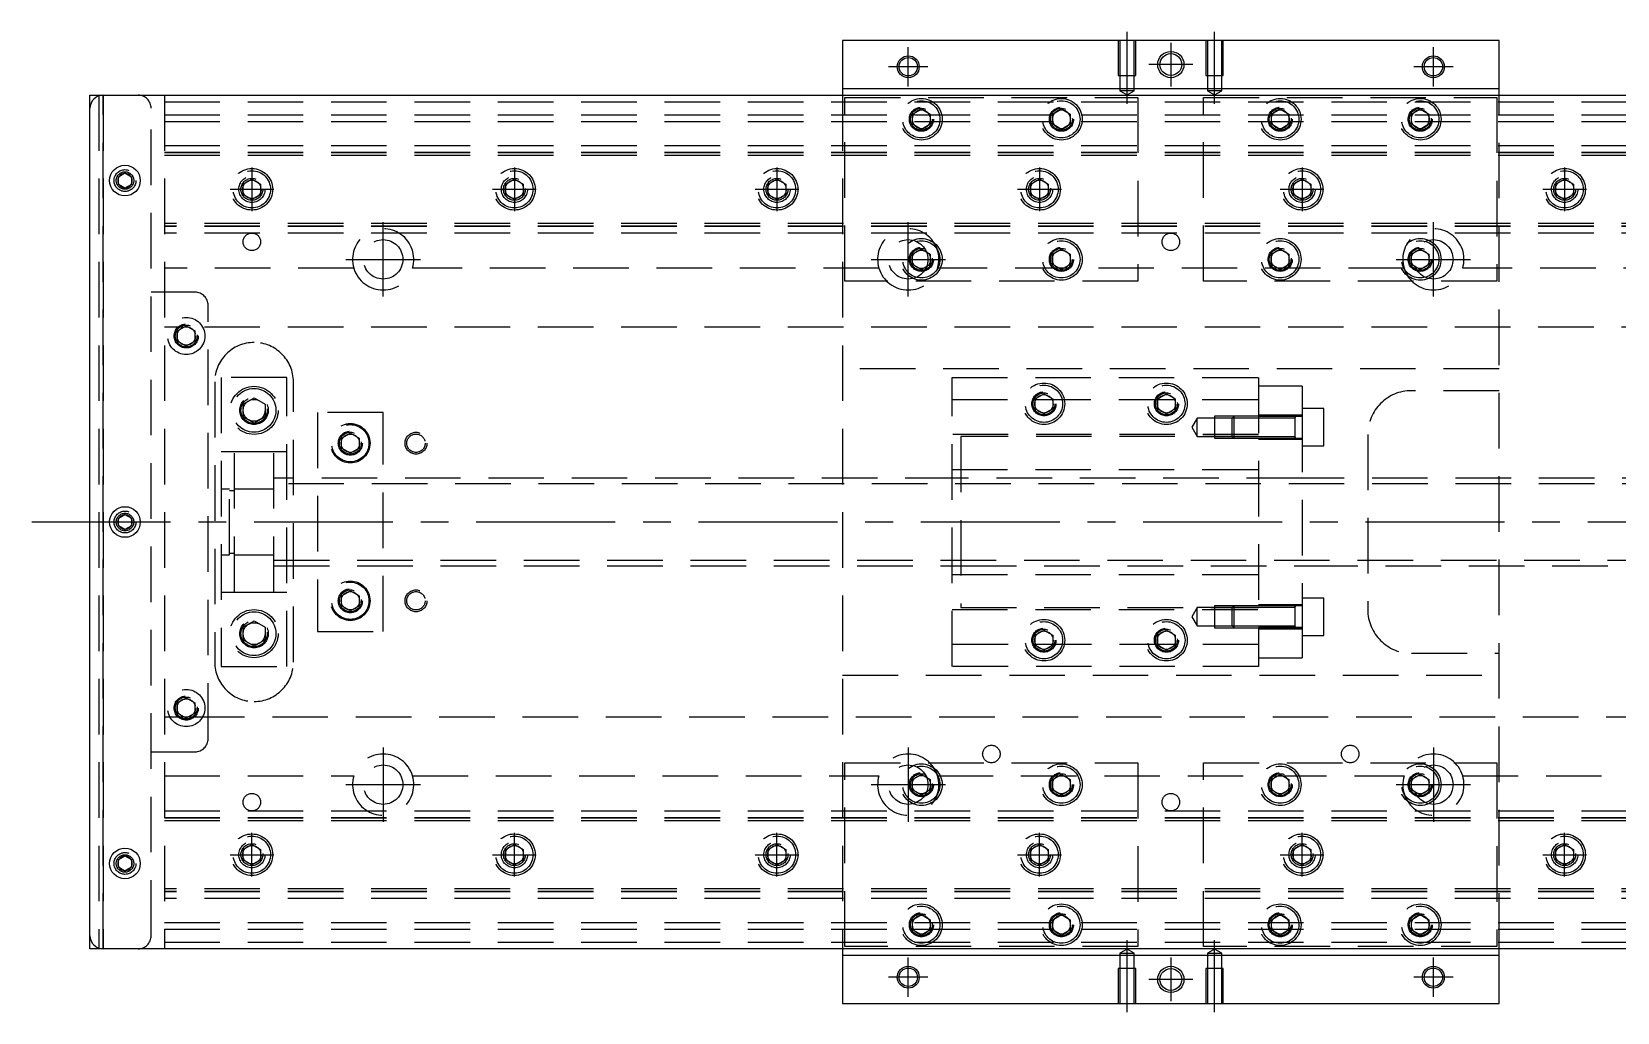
# Model space of a CAD drawing. Extents: x -13 to 690, y -296 to 112.
# Drawn here: x -13.3 to 349, y -112 to 112 of the extents above; entities that cross this region are included whole.
import ezdxf

# ---------------------------------------------------------------- set-up
doc = ezdxf.new("R2010")
doc.units = 0
doc.linetypes.add('CENTER', pattern=[50.8, 31.75, -6.35, 6.35, -6.35])
doc.linetypes.add('DASHED', pattern=[19.05, 12.7, -6.35])
doc.layers.get('0').update_dxf_attribs({"linetype": 'CONTINUOUS'})
doc.layers.add('CENTER', color=1, linetype='CENTER')

msp = doc.modelspace()

# ---------------------------------------------------------------- linework, layer by layer
at = {"color": 7, "linetype": 'CONTINUOUS'}
for p, q in [((322, 110), (172, 110)), ((172, 110), (172, 99)), ((322, 99), (322, 110)), ((172, 99), (322, 99)), ((172, 99), (172, 97.5)), ((322, 97.5), (322, 99)), ((0, 94.5), (0, 97.5)), ((0, 97.5), (3, 97.5)), ((0, -94.5), (0, 94.5)), ((3, 97.5), (491, 97.5)), ((6.5, 78.866026), (8, 79.73205)), ((8, 79.73205), (9.5, 78.866026)), ((6.5, 77.133974), (6.5, 78.866026)), ((8, 76.26795), (6.5, 77.133974)), ((9.5, 77.133974), (8, 76.26795)), ((9.5, 78.866026), (9.5, 77.133974)), ((6.5, 0.866026), (8, 1.73205)), ((6.5, -0.866026), (6.5, 0.866026)), ((8, 1.73205), (9.5, 0.866026)), ((9.5, 0.866026), (9.5, -0.866026)), ((8, -1.73205), (6.5, -0.866026)), ((9.5, -0.866026), (8, -1.73205)), ((6.5, -77.133974), (8, -76.26795)), ((6.5, -78.866026), (6.5, -77.133974)), ((8, -79.73205), (6.5, -78.866026)), ((8, -76.26795), (9.5, -77.133974)), ((9.5, -78.866026), (8, -79.73205)), ((9.5, -77.133974), (9.5, -78.866026)), ((0, -97.5), (0, -94.5)), ((3, -97.5), (0, -97.5)), ((491, -97.5), (3, -97.5)), ((172, -97.5), (172, -99)), ((322, -99), (322, -97.5)), ((322, -99), (172, -99)), ((172, -99), (172, -110)), ((322, -110), (322, -99)), ((172, -110), (322, -110))]:
    msp.add_line(p, q, dxfattribs=at)
at = {"color": 3, "linetype": 'DASHED'}
for p, q in [((235.000006, 110), (235.000006, 102)), ((235.35, 110), (235.35, 102)), ((238.65, 102), (238.65, 110)), ((238.999994, 102), (238.999994, 110)), ((255.000006, 110), (255.000006, 102)), ((255.35, 110), (255.35, 102)), ((258.65, 102), (258.65, 110)), ((258.999994, 102), (258.999994, 110)), ((235.000006, 102), (238.999994, 102)), ((235.35, 102), (235.35, 98.5)), ((238.65, 98.5), (238.65, 102)), ((255.000006, 102), (258.999994, 102)), ((255.35, 102), (255.35, 98.5)), ((258.65, 98.5), (258.65, 102)), ((238.65, 98.5), (235.35, 98.5)), ((235.35, 98.5), (237, 97.547372)), ((237, 97.547372), (238.65, 98.5)), ((258.65, 98.5), (255.35, 98.5)), ((255.35, 98.5), (257, 97.547372)), ((257, 97.547372), (258.65, 98.5)), ((2, 97.5), (2, -97.5)), ((3, 97.5), (3, -97.5)), ((3, -97.5), (3, 97.5)), ((3, -97.5), (3, 97.5)), ((3, 97.5), (3, -97.5)), ((14, -94.5), (14, 94.5)), ((17, 97.5), (17, -97.5)), ((17, 96), (477, 96)), ((172, 97.5), (172, -97.5)), ((172.5, 97), (239.5, 97)), ((172.5, 55), (172.5, 97)), ((188, 93.1547), (190, 94.309402)), ((190, 94.309402), (192, 93.1547)), ((220, 93.1547), (222, 94.309402)), ((222, 94.309402), (224, 93.1547)), ((239.5, 97), (239.5, 55)), ((254.5, 55), (254.5, 97)), ((254.5, 97), (321.5, 97)), ((270, 93.1547), (272, 94.309402)), ((272, 94.309402), (274, 93.1547)), ((302, 93.1547), (304, 94.309402)), ((304, 94.309402), (306, 93.1547)), ((321.5, 97), (321.5, 55)), ((322, -97.5), (322, 97.5)), ((17, 93), (477, 93)), ((17, 91.5), (477, 91.5)), ((187.5, 92), (187.512884, 92.253488)), ((188, 90.8453), (188, 93.1547)), ((190, 89.690598), (188, 90.8453)), ((192, 90.8453), (190, 89.690598)), ((192, 93.1547), (192, 90.8453)), ((220, 90.8453), (220, 93.1547)), ((222, 89.690598), (220, 90.8453)), ((224, 90.8453), (222, 89.690598)), ((224, 93.1547), (224, 90.8453)), ((224.483582, 92.286038), (224.5, 92)), ((270, 90.8453), (270, 93.1547)), ((272, 89.690598), (270, 90.8453)), ((274, 90.8453), (272, 89.690598)), ((274, 93.1547), (274, 90.8453)), ((274.483582, 92.286038), (274.5, 92)), ((302, 90.8453), (302, 93.1547)), ((304, 89.690598), (302, 90.8453)), ((306, 90.8453), (304, 89.690598)), ((306, 93.1547), (306, 90.8453)), ((306.483582, 92.286038), (306.5, 92)), ((17, 86), (477, 86)), ((17, 84.460392), (477, 84.460392)), ((17, 84.403994), (477, 84.403994)), ((17, 83.8), (477, 83.8)), ((6, 78), (6.023172, 78.30356)), ((34.5, 76), (34.534018, 76.411016)), ((35, 77.1547), (37, 78.309402)), ((35, 74.8453), (35, 77.1547)), ((37, 78.309402), (39, 77.1547)), ((39, 77.1547), (39, 74.8453)), ((95, 77.1547), (97, 78.309402)), ((95, 74.8453), (95, 77.1547)), ((97, 78.309402), (99, 77.1547)), ((99, 77.1547), (99, 74.8453)), ((99.483582, 76.286038), (99.5, 76)), ((154.5, 76), (154.534018, 76.411016)), ((155, 77.1547), (157, 78.309402)), ((155, 74.8453), (155, 77.1547)), ((157, 78.309402), (159, 77.1547)), ((159, 77.1547), (159, 74.8453)), ((215, 77.1547), (217, 78.309402)), ((215, 74.8453), (215, 77.1547)), ((217, 78.309402), (219, 77.1547)), ((219, 77.1547), (219, 74.8453)), ((219.483582, 76.286038), (219.5, 76)), ((275, 77.1547), (277, 78.309402)), ((275, 74.8453), (275, 77.1547)), ((277, 78.309402), (279, 77.1547)), ((279, 77.1547), (279, 74.8453)), ((279.483582, 76.286038), (279.5, 76)), ((334.5, 76), (334.534018, 76.411016)), ((335, 77.1547), (337, 78.309402)), ((335, 74.8453), (335, 77.1547)), ((337, 78.309402), (339, 77.1547)), ((339, 77.1547), (339, 74.8453)), ((37, 73.690598), (35, 74.8453)), ((39, 74.8453), (37, 73.690598)), ((97, 73.690598), (95, 74.8453)), ((99, 74.8453), (97, 73.690598)), ((157, 73.690598), (155, 74.8453)), ((159, 74.8453), (157, 73.690598)), ((217, 73.690598), (215, 74.8453)), ((219, 74.8453), (217, 73.690598)), ((277, 73.690598), (275, 74.8453)), ((279, 74.8453), (277, 73.690598)), ((337, 73.690598), (335, 74.8453)), ((339, 74.8453), (337, 73.690598)), ((477, 68.2), (17, 68.2)), ((477, 67.596006), (17, 67.596006)), ((477, 67.539608), (17, 67.539608)), ((477, 66), (17, 66)), ((188, 61.1547), (190, 62.309402)), ((190, 62.309402), (192, 61.1547)), ((220, 61.1547), (222, 62.309402)), ((222, 62.309402), (224, 61.1547)), ((270, 61.1547), (272, 62.309402)), ((272, 62.309402), (274, 61.1547)), ((302, 61.1547), (304, 62.309402)), ((304, 62.309402), (306, 61.1547)), ((60.291796, 58), (17, 58)), ((180.291796, 58), (73.708204, 58)), ((188, 58.8453), (188, 61.1547)), ((190, 57.690598), (188, 58.8453)), ((192, 58.8453), (190, 57.690598)), ((192, 61.1547), (192, 58.8453)), ((192.483582, 60.286038), (192.5, 60)), ((300.291796, 58), (193.708204, 58)), ((219.5, 60), (219.518502, 60.303588)), ((220, 58.8453), (220, 61.1547)), ((222, 57.690598), (220, 58.8453)), ((224, 58.8453), (222, 57.690598)), ((224, 61.1547), (224, 58.8453)), ((270, 58.8453), (270, 61.1547)), ((272, 57.690598), (270, 58.8453)), ((274, 58.8453), (272, 57.690598)), ((274, 61.1547), (274, 58.8453)), ((274.483582, 60.286038), (274.5, 60)), ((301.5, 60), (301.512884, 60.253488)), ((302, 58.8453), (302, 61.1547)), ((304, 57.690598), (302, 58.8453)), ((306, 58.8453), (304, 57.690598)), ((306, 61.1547), (306, 58.8453)), ((420.291796, 58), (313.708204, 58)), ((239.5, 55), (172.5, 55)), ((321.5, 55), (254.5, 55)), ((24, 52.5), (14, 52.5)), ((27, -49.5), (27, 49.5)), ((21.359688, 44.5), (17, 44.5)), ((20, 43.6547), (22, 44.809402)), ((20, 41.3453), (20, 43.6547)), ((22, 44.809402), (24, 43.6547)), ((477, 44.5), (22.640312, 44.5)), ((24, 43.6547), (24, 41.3453)), ((22, 40.190598), (20, 41.3453)), ((24, 41.3453), (22, 40.190598)), ((24.483582, 42.786038), (24.5, 42.5)), ((45, 33), (30, 33)), ((30, 33), (30, -33)), ((45, -33), (45, 33)), ((322, 35), (172, 35)), ((197, 33), (267, 33)), ((197, -33), (197, 33)), ((267, 33), (267, -33)), ((28.5, 32), (28.5, -32)), ((46.5, -32), (46.5, 32)), ((216, 28.1547), (218, 29.309402)), ((218, 29.309402), (220, 28.1547)), ((244, 28.1547), (246, 29.309402)), ((246, 29.309402), (248, 28.1547)), ((277, 31), (267, 31)), ((277, 31), (277, 24.098756)), ((322, 30), (302, 30)), ((35, 26.943376), (37.5, 28.386752)), ((35, 24.056624), (35, 26.943376)), ((37.5, 28.386752), (40, 26.943376)), ((40, 26.943376), (40, 24.056624)), ((40.477798, 25.864306), (40.5, 25.5)), ((197, 28), (267, 28)), ((215.5, 27), (215.518502, 27.303588)), ((216, 25.8453), (216, 28.1547)), ((218, 24.690598), (216, 25.8453)), ((220, 25.8453), (218, 24.690598)), ((220, 28.1547), (220, 25.8453)), ((244, 25.8453), (244, 28.1547)), ((246, 24.690598), (244, 25.8453)), ((248, 25.8453), (246, 24.690598)), ((248, 28.1547), (248, 25.8453)), ((248.483582, 27.286038), (248.5, 27)), ((282, 25.900636), (277, 25.900636)), ((282, 17.400636), (282, 25.900636)), ((37.5, 22.613248), (35, 24.056624)), ((40, 24.056624), (37.5, 22.613248)), ((52, 25), (52, -25)), ((67, 25), (52, 25)), ((67, -25), (67, 25)), ((253, 23.750636), (251.787564, 21.650636)), ((253, 19.550636), (253, 23.750636)), ((257, 23.750636), (253, 23.750636)), ((257, 24.15063), (257, 19.15064)), ((261.39998, 24.15063), (257, 24.15063)), ((260.99998, 23.750636), (257, 23.750636)), ((261.4, 24.150636), (261, 23.750636)), ((261, 19.550636), (261, 23.750636)), ((267, 23.750636), (261, 23.750636)), ((267, 23.750636), (261, 23.750636)), ((261.4, 24.150636), (261.4, 19.150636)), ((267, 24.150636), (261.4, 24.150636)), ((267, 24.15063), (261.4, 24.15063)), ((277, 24.400636), (267, 24.400636)), ((277, 24.098756), (267, 24.098756)), ((275.405, 24.150636), (267.00002, 24.150636)), ((275.4, 23.750636), (267.00002, 23.750636)), ((277, 24.150636), (275.395, 24.150636)), ((275.4, 19.15063), (275.4, 24.15064)), ((275.4, 19.15063), (275.4, 24.15064)), ((275.4, 23.893236), (275.4, 24.150636)), ((275.4, 24.150636), (275.4, 23.893186)), ((277, 24.098756), (277, -24.098756)), ((57.5, 19.1547), (59.5, 20.309402)), ((57.5, 16.8453), (57.5, 19.1547)), ((59.5, 20.309402), (61.5, 19.1547)), ((61.5, 19.1547), (61.5, 16.8453)), ((61.983582, 18.286038), (62, 18)), ((267, 20), (197, 20)), ((199, 19.5), (199, -19.5)), ((267, 19.5), (199, 19.5)), ((251.787564, 21.650636), (253, 19.550636)), ((253, 19.550636), (257, 19.550636)), ((257, 19.550636), (260.99998, 19.550636)), ((257, 19.15064), (261.39998, 19.15064)), ((261, 19.550636), (267, 19.550636)), ((261, 19.550636), (261.4, 19.150636)), ((261, 19.550636), (267, 19.550636)), ((261.4, 19.15064), (267, 19.15064)), ((261.4, 19.150636), (267, 19.150636)), ((267, 18.900636), (277, 18.900636)), ((267.00002, 19.550636), (275.4, 19.550636)), ((267.00002, 19.150636), (275.405, 19.150636)), ((275.395, 19.150636), (277, 19.150636)), ((275.4, 19.408102), (275.4, 19.150636)), ((275.4, 19.150636), (275.4, 19.408084)), ((292, 20), (292, -20)), ((33, 16), (30, 16)), ((33, -16), (33, 16)), ((42, 16), (33, 16)), ((42, 16), (33, 16)), ((42, -16), (42, 16)), ((45, 16), (42, 16)), ((59.5, 15.690598), (57.5, 16.8453)), ((61.5, 16.8453), (59.5, 15.690598)), ((277, 17.400636), (282, 17.400636)), ((197, 12), (267, 12)), ((31.85, 7.5), (30, 7.5)), ((31.85, -7.5), (31.85, 7.5)), ((42, 7.5), (33, 7.5)), ((42, 7.5), (33, 7.5)), ((198.99998, 10), (42, 10)), ((420, 8.75), (42, 8.75)), ((277, 10), (199, 10)), ((277, 10), (199, 10)), ((277, 9.999994), (199, 9.999994)), ((419.995, 10.000006), (277.00002, 10)), ((33, 7.15), (31.85, 7.15)), ((9.973226, 0.326156), (10, 0)), ((31.85, -7.15), (33, -7.15)), ((30, -7.5), (31.85, -7.5)), ((33, -7.5), (42, -7.5)), ((33, -7.5), (42, -7.5)), ((42, -8.75), (420, -8.75)), ((42, -10), (198.99998, -10)), ((199, -9.999994), (277, -9.999994)), ((199, -10), (277, -10)), ((199, -10), (277, -10)), ((277.00002, -10), (420.005, -10)), ((197, -12), (267, -12)), ((30, -16), (33, -16)), ((33, -16), (42, -16)), ((33, -16), (42, -16)), ((42, -16), (45, -16)), ((57.5, -16.8453), (59.5, -15.690598)), ((57.5, -19.1547), (57.5, -16.8453)), ((59.5, -15.690598), (61.5, -16.8453)), ((61.5, -16.8453), (61.5, -19.1547)), ((61.983582, -17.713962), (62, -18)), ((282, -17.400636), (277, -17.400636)), ((282, -25.900636), (282, -17.400636)), ((59.5, -20.309402), (57.5, -19.1547)), ((61.5, -19.1547), (59.5, -20.309402)), ((197, -20), (267, -20)), ((199, -19.5), (267, -19.5)), ((253, -19.550636), (251.787564, -21.650636)), ((251.787564, -21.650636), (253, -23.750636)), ((253, -23.750636), (253, -19.550636)), ((257, -19.550636), (253, -19.550636)), ((257, -19.15064), (257, -24.15063)), ((261.39998, -19.15064), (257, -19.15064)), ((260.99998, -19.550636), (257, -19.550636)), ((261.4, -19.150636), (261, -19.550636)), ((261, -23.750636), (261, -19.550636)), ((267, -19.550636), (261, -19.550636)), ((267, -19.550636), (261, -19.550636)), ((261.4, -19.150636), (261.4, -24.150636)), ((267, -19.150636), (261.4, -19.150636)), ((267, -19.15064), (261.4, -19.15064)), ((277, -18.900636), (267, -18.900636)), ((275.405, -19.150636), (267.00002, -19.150636)), ((275.4, -19.550636), (267.00002, -19.550636)), ((277, -19.150636), (275.395, -19.150636)), ((275.4, -24.15064), (275.4, -19.15063)), ((275.4, -24.15064), (275.4, -19.15063)), ((275.4, -19.550636), (275.4, -19.15063)), ((275.4, -19.408034), (275.4, -19.150636)), ((275.4, -19.150636), (275.4, -19.408084)), ((35, -24.056624), (37.5, -22.613248)), ((35, -26.943376), (35, -24.056624)), ((37.5, -22.613248), (40, -24.056624)), ((40, -24.056624), (40, -26.943376)), ((40.477798, -25.135694), (40.5, -25.5)), ((52, -25), (67, -25)), ((216, -25.8453), (218, -24.690598)), ((218, -24.690598), (220, -25.8453)), ((244, -25.8453), (246, -24.690598)), ((246, -24.690598), (248, -25.8453)), ((253, -23.750636), (257, -23.750636)), ((257, -23.750636), (260.99998, -23.750636)), ((257, -24.15063), (261.39998, -24.15063)), ((261, -23.750636), (267, -23.750636)), ((261, -23.750636), (261.4, -24.150636)), ((261, -23.750636), (267, -23.750636)), ((261.4, -24.15063), (267, -24.15063)), ((261.4, -24.150636), (267, -24.150636)), ((277, -24.098756), (267, -24.098756)), ((267, -24.400636), (277, -24.400636)), ((267.00002, -23.750636), (275.4, -23.750636)), ((267.00002, -24.150636), (275.405, -24.150636)), ((275.395, -24.150636), (277, -24.150636)), ((275.4, -24.15064), (275.4, -23.750636)), ((275.4, -23.893168), (275.4, -24.150636)), ((275.4, -24.150636), (275.4, -23.893186)), ((277, -24.098756), (277, -31)), ((37.5, -28.386752), (35, -26.943376)), ((40, -26.943376), (37.5, -28.386752)), ((267, -28), (197, -28)), ((215.5, -27), (215.518502, -26.696412)), ((216, -28.1547), (216, -25.8453)), ((218, -29.309402), (216, -28.1547)), ((220, -28.1547), (218, -29.309402)), ((220, -25.8453), (220, -28.1547)), ((244, -28.1547), (244, -25.8453)), ((246, -29.309402), (244, -28.1547)), ((248, -28.1547), (246, -29.309402)), ((248, -25.8453), (248, -28.1547)), ((248.483582, -26.713962), (248.5, -27)), ((277, -25.900636), (282, -25.900636)), ((267, -31), (277, -31)), ((302, -30), (322, -30)), ((30, -33), (45, -33)), ((172, -35), (322, -35)), ((267, -33), (197, -33)), ((20, -41.3453), (22, -40.190598)), ((20, -43.6547), (20, -41.3453)), ((22, -40.190598), (24, -41.3453)), ((24, -41.3453), (24, -43.6547)), ((24.483582, -42.213962), (24.5, -42.5)), ((17, -44.5), (21.359688, -44.5)), ((22, -44.809402), (20, -43.6547)), ((24, -43.6547), (22, -44.809402)), ((22.640312, -44.5), (477, -44.5)), ((14, -52.5), (24, -52.5)), ((172.5, -97), (172.5, -55)), ((172.5, -55), (239.5, -55)), ((188, -58.8453), (190, -57.690598)), ((190, -57.690598), (192, -58.8453)), ((220, -58.8453), (222, -57.690598)), ((222, -57.690598), (224, -58.8453)), ((239.5, -55), (239.5, -97)), ((254.5, -55), (321.5, -55)), ((254.5, -97), (254.5, -55)), ((270, -58.8453), (272, -57.690598)), ((272, -57.690598), (274, -58.8453)), ((302, -58.8453), (304, -57.690598)), ((304, -57.690598), (306, -58.8453)), ((321.5, -55), (321.5, -97)), ((17, -58), (60.291796, -58)), ((73.708204, -58), (180.291796, -58)), ((188, -61.1547), (188, -58.8453)), ((190, -62.309402), (188, -61.1547)), ((192, -61.1547), (190, -62.309402)), ((192, -58.8453), (192, -61.1547)), ((192.483582, -59.713962), (192.5, -60)), ((193.708204, -58), (300.291796, -58)), ((219.5, -60), (219.512884, -59.746512)), ((220, -61.1547), (220, -58.8453)), ((222, -62.309402), (220, -61.1547)), ((224, -61.1547), (222, -62.309402)), ((224, -58.8453), (224, -61.1547)), ((270, -61.1547), (270, -58.8453)), ((272, -62.309402), (270, -61.1547)), ((274, -61.1547), (272, -62.309402)), ((274, -58.8453), (274, -61.1547)), ((274.483582, -59.713962), (274.5, -60)), ((301.5, -60), (301.512884, -59.746512)), ((302, -61.1547), (302, -58.8453)), ((304, -62.309402), (302, -61.1547)), ((306, -61.1547), (304, -62.309402)), ((306, -58.8453), (306, -61.1547)), ((313.708204, -58), (420.291796, -58)), ((17, -66), (477, -66)), ((17, -67.539608), (477, -67.539608)), ((17, -67.596006), (477, -67.596006)), ((17, -68.2), (477, -68.2)), ((35, -74.8453), (37, -73.690598)), ((35, -77.1547), (35, -74.8453)), ((37, -73.690598), (39, -74.8453)), ((39, -74.8453), (39, -77.1547)), ((39.483582, -75.713962), (39.5, -76)), ((94.5, -76), (94.534018, -75.588984)), ((95, -74.8453), (97, -73.690598)), ((95, -77.1547), (95, -74.8453)), ((97, -73.690598), (99, -74.8453)), ((99, -74.8453), (99, -77.1547)), ((155, -74.8453), (157, -73.690598)), ((155, -77.1547), (155, -74.8453)), ((157, -73.690598), (159, -74.8453)), ((159, -74.8453), (159, -77.1547)), ((159.483582, -75.713962), (159.5, -76)), ((214.5, -76), (214.534018, -75.588984)), ((215, -74.8453), (217, -73.690598)), ((215, -77.1547), (215, -74.8453)), ((217, -73.690598), (219, -74.8453)), ((219, -74.8453), (219, -77.1547)), ((275, -74.8453), (277, -73.690598)), ((275, -77.1547), (275, -74.8453)), ((277, -73.690598), (279, -74.8453)), ((279, -74.8453), (279, -77.1547)), ((279.483582, -75.713962), (279.5, -76)), ((335, -74.8453), (337, -73.690598)), ((335, -77.1547), (335, -74.8453)), ((337, -73.690598), (339, -74.8453)), ((339, -74.8453), (339, -77.1547)), ((339.483582, -75.713962), (339.5, -76)), ((9.973226, -77.673844), (10, -78)), ((37, -78.309402), (35, -77.1547)), ((39, -77.1547), (37, -78.309402)), ((97, -78.309402), (95, -77.1547)), ((99, -77.1547), (97, -78.309402)), ((157, -78.309402), (155, -77.1547)), ((159, -77.1547), (157, -78.309402)), ((217, -78.309402), (215, -77.1547)), ((219, -77.1547), (217, -78.309402)), ((277, -78.309402), (275, -77.1547)), ((279, -77.1547), (277, -78.309402)), ((337, -78.309402), (335, -77.1547)), ((339, -77.1547), (337, -78.309402)), ((477, -83.8), (17, -83.8)), ((477, -84.403994), (17, -84.403994)), ((477, -84.460392), (17, -84.460392)), ((477, -86), (17, -86)), ((188, -90.8453), (190, -89.690598)), ((190, -89.690598), (192, -90.8453)), ((220, -90.8453), (222, -89.690598)), ((222, -89.690598), (224, -90.8453)), ((270, -90.8453), (272, -89.690598)), ((272, -89.690598), (274, -90.8453)), ((302, -90.8453), (304, -89.690598)), ((304, -89.690598), (306, -90.8453)), ((17, -91.5), (477, -91.5)), ((17, -93), (477, -93)), ((188, -93.1547), (188, -90.8453)), ((190, -94.309402), (188, -93.1547)), ((192, -93.1547), (190, -94.309402)), ((192, -90.8453), (192, -93.1547)), ((192.483582, -91.713962), (192.5, -92)), ((219.5, -92), (219.518502, -91.696412)), ((220, -93.1547), (220, -90.8453)), ((222, -94.309402), (220, -93.1547)), ((224, -93.1547), (222, -94.309402)), ((224, -90.8453), (224, -93.1547)), ((269.5, -92), (269.518502, -91.696412)), ((270, -93.1547), (270, -90.8453)), ((272, -94.309402), (270, -93.1547)), ((274, -93.1547), (272, -94.309402)), ((274, -90.8453), (274, -93.1547)), ((301.5, -92), (301.512884, -91.746512)), ((302, -93.1547), (302, -90.8453)), ((304, -94.309402), (302, -93.1547)), ((306, -93.1547), (304, -94.309402)), ((306, -90.8453), (306, -93.1547)), ((17, -96), (477, -96)), ((239.5, -97), (172.5, -97)), ((237, -97.547372), (235.35, -98.5)), ((238.65, -98.5), (237, -97.547372)), ((321.5, -97), (254.5, -97)), ((257, -97.547372), (255.35, -98.5)), ((258.65, -98.5), (257, -97.547372)), ((235.35, -98.5), (238.65, -98.5)), ((235.35, -98.5), (235.35, -102)), ((238.65, -102), (238.65, -98.5)), ((255.35, -98.5), (258.65, -98.5)), ((255.35, -98.5), (255.35, -102)), ((258.65, -102), (258.65, -98.5)), ((238.999994, -102), (235.000006, -102)), ((235.000006, -102), (235.000006, -110)), ((235.35, -102), (235.35, -110)), ((238.65, -110), (238.65, -102)), ((238.999994, -110), (238.999994, -102)), ((258.999994, -102), (255.000006, -102)), ((255.000006, -102), (255.000006, -110)), ((255.35, -102), (255.35, -110)), ((258.65, -110), (258.65, -102)), ((258.999994, -110), (258.999994, -102))]:
    msp.add_line(p, q, dxfattribs=at)
at = {"color": 3, "linetype": 'CONTINUOUS'}
for centre in [(187, 104), (307, 104), (187, -104), (307, -104)]:
    msp.add_circle(centre, 2.5, dxfattribs=at)
at = {"color": 7, "linetype": 'CONTINUOUS'}
for centre, radius in [((187, 104), 2.1), ((247, 104.5), 3), ((247, 104.5), 2.5), ((307, 104), 2.1), ((8, 78), 3.5), ((8, 0), 3.5), ((8, -78), 3.5), ((187, -104), 2.1), ((247, -104.5), 3), ((247, -104.5), 2.5), ((307, -104), 2.1)]:
    msp.add_circle(centre, radius, dxfattribs=at)
at = {"color": 3, "linetype": 'DASHED'}
for centre, radius in [((190, 92), 4.75), ((190, 92), 4.25), ((190, 92), 2.75), ((190, 92), 2.5), ((222, 92), 4.75), ((222, 92), 4.25), ((222, 92), 2.75), ((222, 92), 2.5), ((272, 92), 4.75), ((272, 92), 4.25), ((272, 92), 2.75), ((272, 92), 2.5), ((304, 92), 4.75), ((304, 92), 4.25), ((304, 92), 2.75), ((304, 92), 2.5), ((8, 78), 2.5), ((8, 78), 2), ((37, 76), 4.75), ((37, 76), 4.25), ((97, 76), 4.75), ((97, 76), 4.25), ((157, 76), 4.75), ((157, 76), 4.25), ((217, 76), 4.75), ((217, 76), 4.25), ((277, 76), 4.75), ((277, 76), 4.25), ((337, 76), 4.75), ((337, 76), 4.25), ((37, 76), 3), ((37, 76), 2.5), ((37, 76), 2.1), ((97, 76), 3), ((97, 76), 2.5), ((97, 76), 2.1), ((157, 76), 3), ((157, 76), 2.5), ((157, 76), 2.1), ((217, 76), 3), ((217, 76), 2.5), ((217, 76), 2.1), ((277, 76), 3), ((277, 76), 2.5), ((277, 76), 2.1), ((337, 76), 3), ((337, 76), 2.5), ((337, 76), 2.1), ((37, 64), 2), ((247, 64), 2), ((67, 60), 4.5), ((187, 60), 4.5), ((190, 60), 4.75), ((190, 60), 4.25), ((190, 60), 2.75), ((190, 60), 2.5), ((190, 60), 2.1), ((222, 60), 4.75), ((222, 60), 4.25), ((222, 60), 2.75), ((222, 60), 2.5), ((222, 60), 2.1), ((272, 60), 4.75), ((272, 60), 4.25), ((272, 60), 2.75), ((272, 60), 2.5), ((272, 60), 2.1), ((304, 60), 4.75), ((304, 60), 4.25), ((304, 60), 2.75), ((304, 60), 2.5), ((304, 60), 2.1), ((307, 60), 4.5), ((22, 42.5), 4.25), ((22, 42.5), 2.75), ((22, 42.5), 2.5), ((22, 42.5), 2.1), ((37.5, 25.5), 5.5), ((37.5, 25.5), 5), ((218, 27), 4.75), ((218, 27), 4.25), ((218, 27), 2.75), ((218, 27), 2.5), ((218, 27), 2.1), ((246, 27), 4.75), ((246, 27), 4.25), ((246, 27), 2.75), ((246, 27), 2.5), ((246, 27), 2.1), ((37.5, 25.5), 3.25), ((37.5, 25.5), 3), ((37.5, 25.5), 2.5), ((59.5, 18), 4.5), ((59.5, 18), 4.25), ((59.5, 18), 2.75), ((59.5, 18), 2.5), ((59.5, 18), 2.1), ((74.5, 18), 2.5), ((74.5, 18), 2.1), ((8, 0), 2.5), ((8, 0), 2), ((59.5, -18), 4.5), ((59.5, -18), 4.25), ((59.5, -18), 2.75), ((59.5, -18), 2.5), ((59.5, -18), 2.1), ((74.5, -18), 2.5), ((74.5, -18), 2.1), ((37.5, -25.5), 5.5), ((37.5, -25.5), 5), ((37.5, -25.5), 3.25), ((37.5, -25.5), 3), ((37.5, -25.5), 2.5), ((218, -27), 4.75), ((218, -27), 4.25), ((218, -27), 2.75), ((218, -27), 2.5), ((218, -27), 2.1), ((246, -27), 4.75), ((246, -27), 4.25), ((246, -27), 2.75), ((246, -27), 2.5), ((246, -27), 2.1), ((22, -42.5), 4.25), ((22, -42.5), 2.75), ((22, -42.5), 2.5), ((22, -42.5), 2.1), ((206, -53), 2), ((288, -53), 2), ((67, -60), 4.5), ((187, -60), 4.5), ((190, -60), 4.75), ((190, -60), 4.25), ((190, -60), 2.75), ((190, -60), 2.5), ((190, -60), 2.1), ((222, -60), 4.75), ((222, -60), 4.25), ((222, -60), 2.75), ((222, -60), 2.5), ((222, -60), 2.1), ((272, -60), 4.75), ((272, -60), 4.25), ((272, -60), 2.75), ((272, -60), 2.5), ((272, -60), 2.1), ((304, -60), 4.75), ((304, -60), 4.25), ((304, -60), 2.75), ((304, -60), 2.5), ((304, -60), 2.1), ((307, -60), 4.5), ((37, -64), 2), ((247, -64), 2), ((37, -76), 4.75), ((37, -76), 4.25), ((97, -76), 4.75), ((97, -76), 4.25), ((157, -76), 4.75), ((157, -76), 4.25), ((217, -76), 4.75), ((217, -76), 4.25), ((277, -76), 4.75), ((277, -76), 4.25), ((337, -76), 4.75), ((337, -76), 4.25), ((8, -78), 2.5), ((8, -78), 2), ((37, -76), 3), ((37, -76), 2.5), ((37, -76), 2.1), ((97, -76), 3), ((97, -76), 2.5), ((97, -76), 2.1), ((157, -76), 3), ((157, -76), 2.5), ((157, -76), 2.1), ((217, -76), 3), ((217, -76), 2.5), ((217, -76), 2.1), ((277, -76), 3), ((277, -76), 2.5), ((277, -76), 2.1), ((337, -76), 3), ((337, -76), 2.5), ((337, -76), 2.1), ((190, -92), 4.75), ((190, -92), 4.25), ((190, -92), 2.75), ((190, -92), 2.5), ((222, -92), 4.75), ((222, -92), 4.25), ((222, -92), 2.75), ((222, -92), 2.5), ((272, -92), 4.75), ((272, -92), 4.25), ((272, -92), 2.75), ((272, -92), 2.5), ((304, -92), 4.75), ((304, -92), 4.25), ((304, -92), 2.75), ((304, -92), 2.5)]:
    msp.add_circle(centre, radius, dxfattribs=at)
at = {"color": 7, "linetype": 'CONTINUOUS'}
for centre, radius, start, end in [((3, 94.5), 3, 90, 180), ((8, 78), 1.65, 155.380023, 180), ((8, 78), 1.65, 180, 204.619977), ((8, 78), 1.65, 144.619977, 155.380023), ((8, 78), 1.65, 204.619977, 215.380023), ((8, 78), 1.65, 95.380023, 144.619977), ((8, 78), 1.65, 215.380023, 264.619977), ((8, 78), 1.65, 84.619977, 95.380023), ((8, 78), 1.65, 264.619977, 275.380023), ((8, 78), 1.65, 35.380023, 84.619977), ((8, 78), 1.65, 275.380023, 324.619977), ((8, 78), 1.65, 24.619977, 35.380023), ((8, 78), 1.65, 324.619977, 335.380023), ((8, 78), 1.65, 335.380023, 24.619977), ((8, 0), 1.65, 155.380023, 180), ((8, 0), 1.65, 144.619977, 155.380023), ((8, 0), 1.65, 95.380023, 144.619977), ((8, 0), 1.65, 84.619977, 95.380023), ((8, 0), 1.65, 35.380023, 84.619977), ((8, 0), 1.65, 24.619977, 35.380023), ((8, 0), 1.65, 335.380023, 24.619977), ((8, 0), 1.65, 180, 204.619977), ((8, 0), 1.65, 204.619977, 215.380023), ((8, 0), 1.65, 215.380023, 264.619977), ((8, 0), 1.65, 264.619977, 275.380023), ((8, 0), 1.65, 275.380023, 324.619977), ((8, 0), 1.65, 324.619977, 335.380023), ((8, -78), 1.65, 155.380023, 180), ((8, -78), 1.65, 180, 204.619977), ((8, -78), 1.65, 144.619977, 155.380023), ((8, -78), 1.65, 204.619977, 215.380023), ((8, -78), 1.65, 95.380023, 144.619977), ((8, -78), 1.65, 215.380023, 264.619977), ((8, -78), 1.65, 84.619977, 95.380023), ((8, -78), 1.65, 264.619977, 275.380023), ((8, -78), 1.65, 35.380023, 84.619977), ((8, -78), 1.65, 275.380023, 324.619977), ((8, -78), 1.65, 24.619977, 35.380023), ((8, -78), 1.65, 324.619977, 335.380023), ((8, -78), 1.65, 335.380023, 24.619977), ((3, -94.5), 3, 180, 270)]:
    msp.add_arc(centre, radius, start, end, dxfattribs=at)
at = {"color": 3, "linetype": 'DASHED'}
for centre, radius, start, end in [((11, 94.5), 3, 0, 90), ((190, 92), 2.1, 162.24721, 180), ((190, 92), 2.1, 180, 197.75279), ((190, 92), 2.1, 137.75279, 162.24721), ((190, 92), 2.1, 197.75279, 222.24721), ((190, 92), 2.1, 102.24721, 137.75279), ((190, 92), 2.1, 222.24721, 257.75279), ((190, 92), 2.1, 77.75279, 102.24721), ((190, 92), 2.1, 42.24721, 77.75279), ((190, 92), 2.1, 282.24721, 317.75279), ((190, 92), 2.1, 17.75279, 42.24721), ((190, 92), 2.1, 317.75279, 342.24721), ((190, 92), 2.1, 342.24721, 17.75279), ((222, 92), 2.1, 162.24721, 180), ((222, 92), 2.1, 180, 197.75279), ((222, 92), 2.1, 137.75279, 162.24721), ((222, 92), 2.1, 197.75279, 222.24721), ((222, 92), 2.1, 102.24721, 137.75279), ((222, 92), 2.1, 222.24721, 257.75279), ((222, 92), 2.1, 77.75279, 102.24721), ((222, 92), 2.1, 42.24721, 77.75279), ((222, 92), 2.1, 282.24721, 317.75279), ((222, 92), 2.1, 17.75279, 42.24721), ((222, 92), 2.1, 317.75279, 342.24721), ((222, 92), 2.1, 342.24721, 17.75279), ((272, 92), 2.1, 162.24721, 180), ((272, 92), 2.1, 180, 197.75279), ((272, 92), 2.1, 137.75279, 162.24721), ((272, 92), 2.1, 197.75279, 222.24721), ((272, 92), 2.1, 102.24721, 137.75279), ((272, 92), 2.1, 222.24721, 257.75279), ((272, 92), 2.1, 77.75279, 102.24721), ((272, 92), 2.1, 42.24721, 77.75279), ((272, 92), 2.1, 282.24721, 317.75279), ((272, 92), 2.1, 17.75279, 42.24721), ((272, 92), 2.1, 317.75279, 342.24721), ((272, 92), 2.1, 342.24721, 17.75279), ((304, 92), 2.1, 162.24721, 180), ((304, 92), 2.1, 180, 197.75279), ((304, 92), 2.1, 137.75279, 162.24721), ((304, 92), 2.1, 197.75279, 222.24721), ((304, 92), 2.1, 102.24721, 137.75279), ((304, 92), 2.1, 222.24721, 257.75279), ((304, 92), 2.1, 77.75279, 102.24721), ((304, 92), 2.1, 42.24721, 77.75279), ((304, 92), 2.1, 282.24721, 317.75279), ((304, 92), 2.1, 17.75279, 42.24721), ((304, 92), 2.1, 317.75279, 342.24721), ((304, 92), 2.1, 342.24721, 17.75279), ((190, 92), 2.1, 257.75279, 282.24721), ((222, 92), 2.1, 257.75279, 282.24721), ((272, 92), 2.1, 257.75279, 282.24721), ((304, 92), 2.1, 257.75279, 282.24721), ((67, 60), 7, 343.39845, 196.60155), ((187, 60), 7, 343.39845, 196.60155), ((307, 60), 7, 343.39845, 196.60155), ((67, 60), 7, 196.60155, 343.39845), ((187, 60), 7, 196.60155, 343.39845), ((307, 60), 7, 196.60155, 343.39845), ((24, 49.5), 3, 0, 90), ((37.5, 32), 9, 90, 180), ((37.5, 32), 9, 0, 90), ((302, 20), 10, 90, 180), ((302, -20), 10, 180, 270), ((37.5, -32), 9, 180, 270), ((37.5, -32), 9, 270, 0), ((24, -49.5), 3, 270, 0), ((67, -60), 7, 16.60155, 163.39845), ((187, -60), 7, 16.60155, 163.39845), ((307, -60), 7, 16.60155, 163.39845), ((67, -60), 7, 163.39845, 16.60155), ((187, -60), 7, 163.39845, 16.60155), ((307, -60), 7, 163.39845, 16.60155), ((190, -92), 2.1, 102.24721, 137.75279), ((190, -92), 2.1, 77.75279, 102.24721), ((190, -92), 2.1, 42.24721, 77.75279), ((222, -92), 2.1, 102.24721, 137.75279), ((222, -92), 2.1, 77.75279, 102.24721), ((222, -92), 2.1, 42.24721, 77.75279), ((272, -92), 2.1, 102.24721, 137.75279), ((272, -92), 2.1, 77.75279, 102.24721), ((272, -92), 2.1, 42.24721, 77.75279), ((304, -92), 2.1, 102.24721, 137.75279), ((304, -92), 2.1, 77.75279, 102.24721), ((304, -92), 2.1, 42.24721, 77.75279), ((190, -92), 2.1, 162.24721, 180), ((190, -92), 2.1, 180, 197.75279), ((190, -92), 2.1, 137.75279, 162.24721), ((190, -92), 2.1, 197.75279, 222.24721), ((190, -92), 2.1, 222.24721, 257.75279), ((190, -92), 2.1, 257.75279, 282.24721), ((190, -92), 2.1, 282.24721, 317.75279), ((190, -92), 2.1, 17.75279, 42.24721), ((190, -92), 2.1, 317.75279, 342.24721), ((190, -92), 2.1, 342.24721, 17.75279), ((222, -92), 2.1, 162.24721, 180), ((222, -92), 2.1, 180, 197.75279), ((222, -92), 2.1, 137.75279, 162.24721), ((222, -92), 2.1, 197.75279, 222.24721), ((222, -92), 2.1, 222.24721, 257.75279), ((222, -92), 2.1, 257.75279, 282.24721), ((222, -92), 2.1, 282.24721, 317.75279), ((222, -92), 2.1, 17.75279, 42.24721), ((222, -92), 2.1, 317.75279, 342.24721), ((222, -92), 2.1, 342.24721, 17.75279), ((272, -92), 2.1, 162.24721, 180), ((272, -92), 2.1, 180, 197.75279), ((272, -92), 2.1, 137.75279, 162.24721), ((272, -92), 2.1, 197.75279, 222.24721), ((272, -92), 2.1, 222.24721, 257.75279), ((272, -92), 2.1, 257.75279, 282.24721), ((272, -92), 2.1, 282.24721, 317.75279), ((272, -92), 2.1, 17.75279, 42.24721), ((272, -92), 2.1, 317.75279, 342.24721), ((272, -92), 2.1, 342.24721, 17.75279), ((304, -92), 2.1, 162.24721, 180), ((304, -92), 2.1, 180, 197.75279), ((304, -92), 2.1, 137.75279, 162.24721), ((304, -92), 2.1, 197.75279, 222.24721), ((304, -92), 2.1, 222.24721, 257.75279), ((304, -92), 2.1, 257.75279, 282.24721), ((304, -92), 2.1, 282.24721, 317.75279), ((304, -92), 2.1, 17.75279, 42.24721), ((304, -92), 2.1, 317.75279, 342.24721), ((304, -92), 2.1, 342.24721, 17.75279), ((11, -94.5), 3, 270, 0)]:
    msp.add_arc(centre, radius, start, end, dxfattribs=at)
at = {"layer": 'CENTER', "color": 1, "linetype": 'CENTER'}
for p, q in [((237, 95.547372), (237, 112)), ((247, 109.5), (247, 99.5)), ((257, 95.547372), (257, 112)), ((187, 99.5), (187, 108.5)), ((307, 99.5), (307, 108.5)), ((191.5, 104), (182.5, 104)), ((252, 104.5), (242, 104.5)), ((311.5, 104), (302.5, 104)), ((37, 81), (37, 71)), ((97, 81), (97, 71)), ((157, 81), (157, 71)), ((217, 81), (217, 71)), ((277, 81), (277, 71)), ((337, 81), (337, 71)), ((32, 76), (42, 76)), ((92, 76), (102, 76)), ((152, 76), (162, 76)), ((212, 76), (222, 76)), ((272, 76), (282, 76)), ((332, 76), (342, 76)), ((67, 51.5), (67, 68.5)), ((187, 51.5), (187, 68.5)), ((307, 51.5), (307, 68.5)), ((58.5, 60), (75.5, 60)), ((178.5, 60), (195.5, 60)), ((298.5, 60), (315.5, 60)), ((-13.314543, 0), (547.016924, 0)), ((67, -51.5), (67, -68.5)), ((187, -51.5), (187, -68.5)), ((187, -51.5), (187, -68.5)), ((307, -51.5), (307, -68.5)), ((307, -51.5), (307, -68.5)), ((58.5, -60), (75.5, -60)), ((178.5, -60), (195.5, -60)), ((178.5, -60), (195.5, -60)), ((298.5, -60), (315.5, -60)), ((298.5, -60), (315.5, -60)), ((37, -81), (37, -71)), ((97, -81), (97, -71)), ((157, -81), (157, -71)), ((217, -81), (217, -71)), ((277, -81), (277, -71)), ((337, -81), (337, -71)), ((32, -76), (42, -76)), ((92, -76), (102, -76)), ((152, -76), (162, -76)), ((212, -76), (222, -76)), ((272, -76), (282, -76)), ((332, -76), (342, -76)), ((237, -112), (237, -95.547372)), ((257, -112), (257, -95.547372)), ((187, -108.5), (187, -99.5)), ((247, -99.5), (247, -109.5)), ((307, -108.5), (307, -99.5)), ((191.5, -104), (182.5, -104)), ((252, -104.5), (242, -104.5)), ((311.5, -104), (302.5, -104))]:
    msp.add_line(p, q, dxfattribs=at)

doc.saveas('drawing.dxf')
